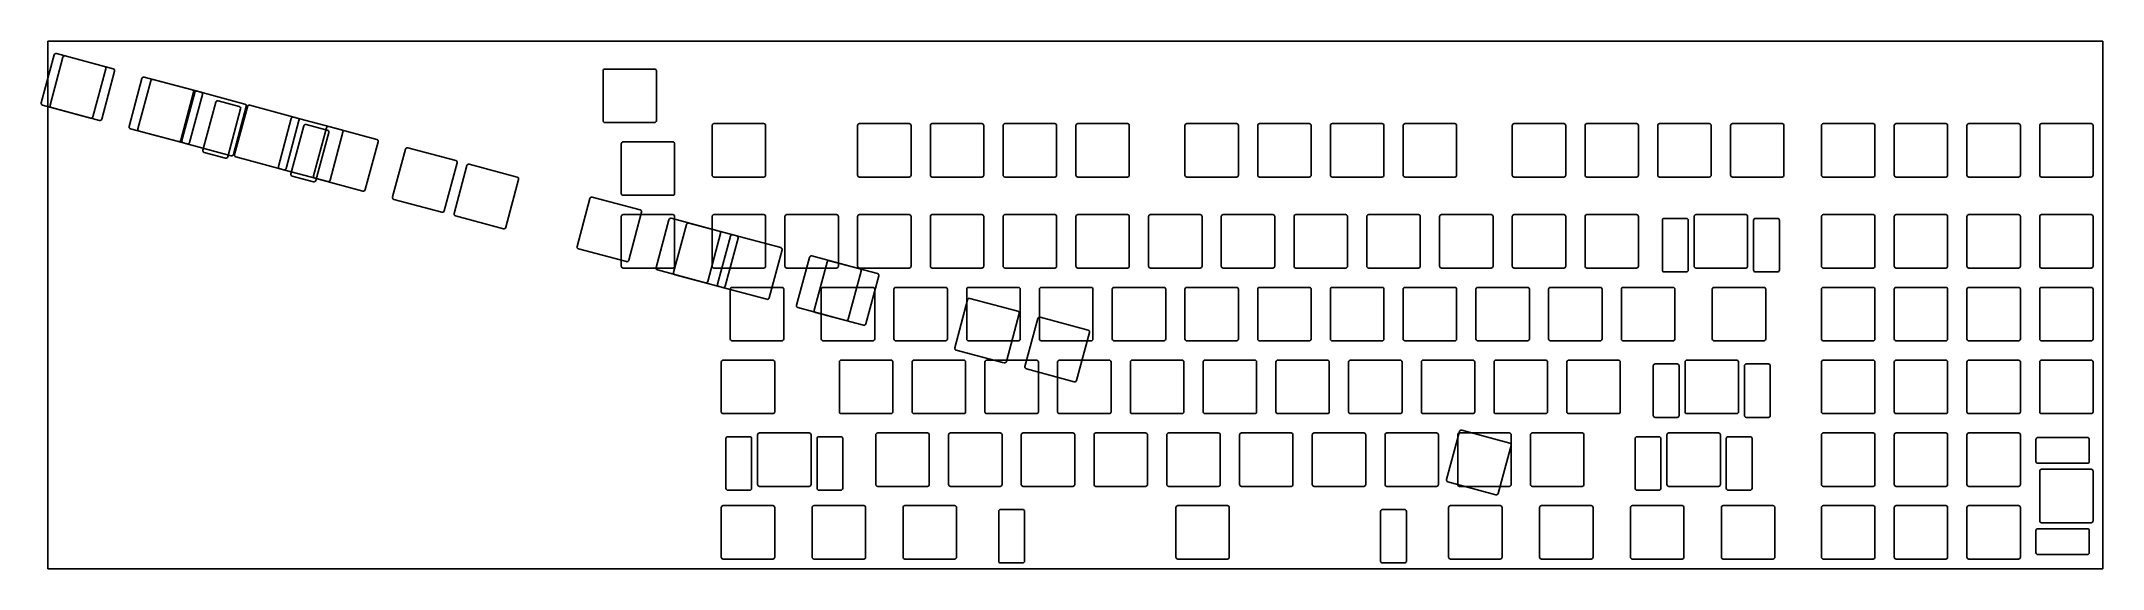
# Model space of a CAD drawing. Header units: millimetres. Extents: x -2 to 538, y -138 to 0.
import ezdxf

# ---------------------------------------------------------------- set-up
doc = ezdxf.new("R2010")
doc.units = ezdxf.units.MM

msp = doc.modelspace()

# ---------------------------------------------------------------- linework, layer by layer
for p, q in [((0, 0), (538.16, 0)), ((0, 0), (0, -138.11)), ((538.16, 0), (538.16, -138.11)), ((1.66, -3.58), (-1.71, -16.13)), ((1.66, -3.58), (-1.71, -16.13)), ((1.66, -3.58), (-1.71, -16.13)), ((1.66, -3.58), (-1.71, -16.13)), ((3.96, -4.19), (0.59, -16.75)), ((3.96, -4.19), (0.59, -16.75)), ((3.96, -4.19), (0.59, -16.75)), ((3.96, -4.19), (0.59, -16.75)), ((2.27, -3.22), (14.83, -6.59)), ((2.27, -3.22), (14.83, -6.59)), ((2.27, -3.22), (14.83, -6.59)), ((2.27, -3.22), (14.83, -6.59)), ((4.57, -3.84), (17.13, -7.2)), ((4.57, -3.84), (17.13, -7.2)), ((4.57, -3.84), (17.13, -7.2)), ((4.57, -3.84), (17.13, -7.2)), ((15.18, -7.2), (11.81, -19.76)), ((15.18, -7.2), (11.81, -19.76)), ((15.18, -7.2), (11.81, -19.76)), ((15.18, -7.2), (11.81, -19.76)), ((17.48, -7.82), (14.11, -20.37)), ((17.48, -7.82), (14.11, -20.37)), ((17.48, -7.82), (14.11, -20.37)), ((17.48, -7.82), (14.11, -20.37)), ((24.66, -9.74), (21.29, -22.3)), ((26.96, -10.35), (23.59, -22.91)), ((25.27, -9.39), (37.83, -12.75)), ((27.57, -10), (40.13, -13.37)), ((145.4, -7.79), (145.4, -20.79)), ((145.9, -7.29), (158.9, -7.29)), ((159.4, -7.79), (159.4, -20.79)), ((38.18, -13.36), (34.82, -25.92)), ((38.46, -13.44), (35.09, -25.99)), ((38.46, -13.44), (35.09, -25.99)), ((38.46, -13.44), (35.09, -25.99)), ((40.48, -13.98), (37.12, -26.54)), ((39.07, -13.08), (51.63, -16.45)), ((39.07, -13.08), (51.63, -16.45)), ((39.07, -13.08), (51.63, -16.45)), ((43.97, -15.95), (40.61, -28.51)), ((44.58, -15.6), (50.14, -17.08)), ((-1.36, -16.74), (11.2, -20.11)), ((-1.36, -16.74), (11.2, -20.11)), ((-1.36, -16.74), (11.2, -20.11)), ((-1.36, -16.74), (11.2, -20.11)), ((0.95, -17.36), (13.5, -20.73)), ((0.95, -17.36), (13.5, -20.73)), ((0.95, -17.36), (13.5, -20.73)), ((0.95, -17.36), (13.5, -20.73)), ((50.49, -17.7), (47.13, -30.25)), ((51.98, -17.06), (48.62, -29.62)), ((51.98, -17.06), (48.62, -29.62)), ((51.98, -17.06), (48.62, -29.62)), ((52.26, -17.13), (48.89, -29.69)), ((52.87, -16.78), (65.43, -20.15)), ((63.76, -20.22), (60.39, -32.77)), ((65.78, -20.76), (62.42, -33.31)), ((64.37, -19.86), (76.93, -23.23)), ((145.9, -21.29), (158.9, -21.29)), ((174.47, -21.57), (187.47, -21.57)), ((212.57, -21.57), (225.57, -21.57)), ((231.62, -21.57), (244.62, -21.57)), ((250.68, -21.57), (263.68, -21.57)), ((269.73, -21.57), (282.73, -21.57)), ((298.3, -21.57), (311.3, -21.57)), ((317.35, -21.57), (330.35, -21.57)), ((336.4, -21.57), (349.4, -21.57)), ((355.45, -21.57), (368.45, -21.57)), ((384.02, -21.57), (397.02, -21.57)), ((403.07, -21.57), (416.07, -21.57)), ((422.12, -21.57), (435.12, -21.57)), ((441.18, -21.57), (454.18, -21.57)), ((464.99, -21.57), (477.99, -21.57)), ((484.04, -21.57), (497.04, -21.57)), ((503.09, -21.57), (516.09, -21.57)), ((522.14, -21.57), (535.14, -21.57)), ((21.65, -22.91), (34.2, -26.27)), ((23.95, -23.52), (36.5, -26.89)), ((35.45, -26.61), (48, -29.97)), ((35.45, -26.61), (48, -29.97)), ((35.45, -26.61), (48, -29.97)), ((67.03, -22.13), (63.67, -34.69)), ((67.64, -21.77), (73.2, -23.26)), ((72.96, -22.68), (69.59, -35.24)), ((73.55, -23.88), (70.19, -36.43)), ((73.57, -22.33), (86.13, -25.69)), ((77.28, -23.84), (73.92, -36.4)), ((86.48, -26.3), (83.12, -38.86)), ((150.16, -26.84), (150.16, -39.84)), ((150.66, -26.34), (163.66, -26.34)), ((164.16, -26.84), (164.16, -39.84)), ((173.97, -22.07), (173.97, -35.08)), ((187.97, -22.07), (187.97, -35.08)), ((212.07, -22.07), (212.07, -35.08)), ((226.07, -22.07), (226.07, -35.08)), ((231.12, -22.07), (231.12, -35.08)), ((245.12, -22.07), (245.12, -35.08)), ((250.18, -22.07), (250.18, -35.08)), ((264.18, -22.07), (264.18, -35.08)), ((269.23, -22.07), (269.23, -35.08)), ((283.23, -22.07), (283.23, -35.08)), ((297.8, -22.07), (297.8, -35.08)), ((311.8, -22.07), (311.8, -35.08)), ((316.85, -22.07), (316.85, -35.08)), ((330.85, -22.07), (330.85, -35.08)), ((335.9, -22.07), (335.9, -35.08)), ((349.9, -22.07), (349.9, -35.08)), ((354.95, -22.07), (354.95, -35.08)), ((368.95, -22.07), (368.95, -35.08)), ((383.52, -22.07), (383.52, -35.08)), ((397.52, -22.07), (397.52, -35.08)), ((402.57, -22.07), (402.57, -35.08)), ((416.57, -22.07), (416.57, -35.08)), ((421.62, -22.07), (421.62, -35.08)), ((435.62, -22.07), (435.62, -35.08)), ((440.68, -22.07), (440.68, -35.08)), ((454.68, -22.07), (454.68, -35.08)), ((464.49, -22.07), (464.49, -35.08)), ((478.49, -22.07), (478.49, -35.08)), ((483.54, -22.07), (483.54, -35.08)), ((497.54, -22.07), (497.54, -35.08)), ((502.59, -22.07), (502.59, -35.08)), ((516.59, -22.07), (516.59, -35.08)), ((521.64, -22.07), (521.64, -35.08)), ((535.64, -22.07), (535.64, -35.08)), ((40.96, -29.12), (46.51, -30.61)), ((49.25, -30.3), (61.8, -33.67)), ((93.66, -28.23), (90.3, -40.78)), ((93.66, -28.23), (90.3, -40.78)), ((93.66, -28.23), (90.3, -40.78)), ((94.27, -27.87), (106.83, -31.24)), ((94.27, -27.87), (106.83, -31.24)), ((94.27, -27.87), (106.83, -31.24)), ((107.18, -31.85), (103.82, -44.41)), ((107.18, -31.85), (103.82, -44.41)), ((107.18, -31.85), (103.82, -44.41)), ((110.37, -32.19), (122.93, -35.55)), ((60.75, -33.39), (73.3, -36.75)), ((64.02, -35.3), (69.58, -36.79)), ((69.95, -35.85), (82.51, -39.22)), ((109.76, -32.54), (106.4, -45.1)), ((123.28, -36.17), (119.92, -48.72)), ((174.47, -35.58), (187.47, -35.58)), ((212.57, -35.58), (225.57, -35.58)), ((231.62, -35.58), (244.62, -35.58)), ((250.68, -35.58), (263.68, -35.58)), ((269.73, -35.58), (282.73, -35.58)), ((298.3, -35.58), (311.3, -35.58)), ((317.35, -35.58), (330.35, -35.58)), ((336.4, -35.58), (349.4, -35.58)), ((355.45, -35.58), (368.45, -35.58)), ((384.02, -35.58), (397.02, -35.58)), ((403.07, -35.58), (416.07, -35.58)), ((422.12, -35.58), (435.12, -35.58)), ((441.18, -35.58), (454.18, -35.58)), ((464.99, -35.58), (477.99, -35.58)), ((484.04, -35.58), (497.04, -35.58)), ((503.09, -35.58), (516.09, -35.58)), ((522.14, -35.58), (535.14, -35.58)), ((90.65, -41.4), (103.21, -44.76)), ((90.65, -41.4), (103.21, -44.76)), ((90.65, -41.4), (103.21, -44.76)), ((141.96, -41.17), (138.6, -53.73)), ((142.58, -40.82), (155.13, -44.18)), ((150.66, -40.34), (163.66, -40.34)), ((106.75, -45.71), (119.31, -49.08)), ((150.16, -45.89), (150.16, -58.89)), ((150.66, -45.39), (163.66, -45.39)), ((155.49, -44.79), (152.12, -57.35)), ((162.66, -46.72), (159.3, -59.27)), ((163.28, -46.36), (175.83, -49.73)), ((167.26, -47.95), (163.9, -60.51)), ((167.26, -47.95), (163.9, -60.51)), ((164.16, -45.89), (164.16, -58.89)), ((167.88, -47.6), (180.43, -50.96)), ((167.88, -47.6), (180.43, -50.96)), ((173.97, -45.89), (173.97, -58.89)), ((174.47, -45.39), (187.47, -45.39)), ((187.97, -45.89), (187.97, -58.89)), ((193.03, -45.89), (193.03, -58.89)), ((193.53, -45.39), (206.53, -45.39)), ((207.03, -45.89), (207.03, -58.89)), ((212.07, -45.89), (212.07, -58.89)), ((212.57, -45.39), (225.57, -45.39)), ((226.07, -45.89), (226.07, -58.89)), ((231.12, -45.89), (231.12, -58.89)), ((231.62, -45.39), (244.62, -45.39)), ((245.12, -45.89), (245.12, -58.89)), ((250.18, -45.89), (250.18, -58.89)), ((250.68, -45.39), (263.68, -45.39)), ((264.18, -45.89), (264.18, -58.89)), ((269.23, -45.89), (269.23, -58.89)), ((269.73, -45.39), (282.73, -45.39)), ((283.23, -45.89), (283.23, -58.89)), ((288.27, -45.89), (288.27, -58.89)), ((288.77, -45.39), (301.77, -45.39)), ((302.27, -45.89), (302.27, -58.89)), ((307.32, -45.89), (307.32, -58.89)), ((307.82, -45.39), (320.82, -45.39)), ((321.32, -45.89), (321.32, -58.89)), ((326.38, -45.89), (326.38, -58.89)), ((326.88, -45.39), (339.88, -45.39)), ((340.38, -45.89), (340.38, -58.89)), ((345.43, -45.89), (345.43, -58.89)), ((345.93, -45.39), (358.93, -45.39)), ((359.43, -45.89), (359.43, -58.89)), ((364.48, -45.89), (364.48, -58.89)), ((364.98, -45.39), (377.98, -45.39)), ((378.48, -45.89), (378.48, -58.89)), ((383.52, -45.89), (383.52, -58.89)), ((384.02, -45.39), (397.02, -45.39)), ((397.52, -45.89), (397.52, -58.89)), ((402.57, -45.89), (402.57, -58.89)), ((403.07, -45.39), (416.07, -45.39)), ((416.57, -45.89), (416.57, -58.89)), ((422.84, -46.89), (422.84, -59.89)), ((423.34, -46.39), (429.09, -46.39)), ((429.59, -46.89), (429.59, -59.89)), ((431.15, -45.89), (431.15, -58.89)), ((431.65, -45.39), (444.65, -45.39)), ((445.15, -45.89), (445.15, -58.89)), ((446.71, -46.89), (446.71, -59.89)), ((447.21, -46.39), (452.96, -46.39)), ((453.46, -46.89), (453.46, -59.89)), ((464.49, -45.89), (464.49, -58.89)), ((464.99, -45.39), (477.99, -45.39)), ((478.49, -45.89), (478.49, -58.89)), ((483.54, -45.89), (483.54, -58.89)), ((484.04, -45.39), (497.04, -45.39)), ((497.54, -45.89), (497.54, -58.89)), ((502.59, -45.89), (502.59, -58.89)), ((503.09, -45.39), (516.09, -45.39)), ((516.59, -45.89), (516.59, -58.89)), ((521.64, -45.89), (521.64, -58.89)), ((522.14, -45.39), (535.14, -45.39)), ((535.64, -45.89), (535.64, -58.89)), ((176.19, -50.34), (172.82, -62.9)), ((178.76, -51.03), (175.4, -63.59)), ((180.79, -51.57), (177.42, -64.13)), ((180.79, -51.57), (177.42, -64.13)), ((179.38, -50.68), (191.93, -54.04)), ((138.95, -54.34), (151.51, -57.7)), ((150.66, -59.39), (163.66, -59.39)), ((174.47, -59.39), (187.47, -59.39)), ((192.29, -54.65), (188.92, -67.21)), ((193.53, -59.39), (206.53, -59.39)), ((199.47, -56.58), (196.1, -69.14)), ((200.08, -56.22), (212.63, -59.59)), ((204.07, -57.81), (200.7, -70.37)), ((204.68, -57.46), (217.24, -60.82)), ((212.57, -59.39), (225.57, -59.39)), ((231.62, -59.39), (244.62, -59.39)), ((250.68, -59.39), (263.68, -59.39)), ((269.73, -59.39), (282.73, -59.39)), ((288.77, -59.39), (301.77, -59.39)), ((307.82, -59.39), (320.82, -59.39)), ((326.88, -59.39), (339.88, -59.39)), ((345.93, -59.39), (358.93, -59.39)), ((364.98, -59.39), (377.98, -59.39)), ((384.02, -59.39), (397.02, -59.39)), ((403.07, -59.39), (416.07, -59.39)), ((431.65, -59.39), (444.65, -59.39)), ((464.99, -59.39), (477.99, -59.39)), ((484.04, -59.39), (497.04, -59.39)), ((503.09, -59.39), (516.09, -59.39)), ((522.14, -59.39), (535.14, -59.39)), ((159.65, -59.89), (172.21, -63.25)), ((164.25, -61.12), (176.81, -64.48)), ((164.25, -61.12), (176.81, -64.48)), ((175.75, -64.2), (188.31, -67.57)), ((179.24, -64.44), (192.24, -64.44)), ((203.05, -64.44), (216.05, -64.44)), ((212.99, -60.2), (209.62, -72.76)), ((217.59, -61.43), (214.22, -73.99)), ((222.1, -64.44), (235.1, -64.44)), ((241.15, -64.44), (254.15, -64.44)), ((260.2, -64.44), (273.2, -64.44)), ((279.25, -64.44), (292.25, -64.44)), ((298.3, -64.44), (311.3, -64.44)), ((317.35, -64.44), (330.35, -64.44)), ((336.4, -64.44), (349.4, -64.44)), ((355.45, -64.44), (368.45, -64.44)), ((374.5, -64.44), (387.5, -64.44)), ((393.55, -64.44), (406.55, -64.44)), ((412.6, -64.44), (425.6, -64.44)), ((423.34, -60.39), (429.09, -60.39)), ((436.41, -64.44), (449.41, -64.44)), ((447.21, -60.39), (452.96, -60.39)), ((464.99, -64.44), (477.99, -64.44)), ((484.04, -64.44), (497.04, -64.44)), ((503.09, -64.44), (516.09, -64.44)), ((522.14, -64.44), (535.14, -64.44)), ((178.74, -64.94), (178.74, -77.94)), ((192.74, -64.94), (192.74, -77.94)), ((196.45, -69.75), (209.01, -73.11)), ((202.55, -64.94), (202.55, -77.94)), ((216.55, -64.94), (216.55, -77.94)), ((221.6, -64.94), (221.6, -77.94)), ((235.6, -64.94), (235.6, -77.94)), ((240.87, -67.67), (237.5, -80.23)), ((240.65, -64.94), (240.65, -77.94)), ((241.48, -67.32), (254.04, -70.68)), ((254.65, -64.94), (254.65, -77.94)), ((259.7, -64.94), (259.7, -77.94)), ((273.7, -64.94), (273.7, -77.94)), ((278.75, -64.94), (278.75, -77.94)), ((292.75, -64.94), (292.75, -77.94)), ((297.8, -64.94), (297.8, -77.94)), ((311.8, -64.94), (311.8, -77.94)), ((316.85, -64.94), (316.85, -77.94)), ((330.85, -64.94), (330.85, -77.94)), ((335.9, -64.94), (335.9, -77.94)), ((349.9, -64.94), (349.9, -77.94)), ((354.95, -64.94), (354.95, -77.94)), ((368.95, -64.94), (368.95, -77.94)), ((374, -64.94), (374, -77.94)), ((388, -64.94), (388, -77.94)), ((393.05, -64.94), (393.05, -77.94)), ((407.05, -64.94), (407.05, -77.94)), ((412.1, -64.94), (412.1, -77.94)), ((426.1, -64.94), (426.1, -77.94)), ((435.91, -64.94), (435.91, -77.94)), ((449.91, -64.94), (449.91, -77.94)), ((464.49, -64.94), (464.49, -77.94)), ((478.49, -64.94), (478.49, -77.94)), ((483.54, -64.94), (483.54, -77.94)), ((497.54, -64.94), (497.54, -77.94)), ((502.59, -64.94), (502.59, -77.94)), ((516.59, -64.94), (516.59, -77.94)), ((521.64, -64.94), (521.64, -77.94)), ((535.64, -64.94), (535.64, -77.94)), ((201.05, -70.98), (213.61, -74.35)), ((254.39, -71.3), (251.03, -83.85)), ((259.27, -72.6), (255.9, -85.16)), ((259.27, -72.6), (255.9, -85.16)), ((259.88, -72.25), (272.44, -75.61)), ((259.88, -72.25), (272.44, -75.61)), ((179.24, -78.44), (192.24, -78.44)), ((203.05, -78.44), (216.05, -78.44)), ((222.1, -78.44), (235.1, -78.44)), ((237.86, -80.84), (250.41, -84.21)), ((241.15, -78.44), (254.15, -78.44)), ((260.2, -78.44), (273.2, -78.44)), ((272.79, -76.23), (269.43, -88.78)), ((272.79, -76.23), (269.43, -88.78)), ((279.25, -78.44), (292.25, -78.44)), ((298.3, -78.44), (311.3, -78.44)), ((317.35, -78.44), (330.35, -78.44)), ((336.4, -78.44), (349.4, -78.44)), ((355.45, -78.44), (368.45, -78.44)), ((374.5, -78.44), (387.5, -78.44)), ((393.55, -78.44), (406.55, -78.44)), ((412.6, -78.44), (425.6, -78.44)), ((436.41, -78.44), (449.41, -78.44)), ((464.99, -78.44), (477.99, -78.44)), ((484.04, -78.44), (497.04, -78.44)), ((503.09, -78.44), (516.09, -78.44)), ((522.14, -78.44), (535.14, -78.44)), ((176.36, -83.99), (176.36, -96.99)), ((176.86, -83.49), (189.86, -83.49)), ((190.36, -83.99), (190.36, -96.99)), ((207.31, -83.99), (207.31, -96.99)), ((207.81, -83.49), (220.81, -83.49)), ((221.31, -83.99), (221.31, -96.99)), ((226.36, -83.99), (226.36, -96.99)), ((226.86, -83.49), (239.86, -83.49)), ((240.36, -83.99), (240.36, -96.99)), ((245.41, -83.99), (245.41, -96.99)), ((245.91, -83.49), (258.91, -83.49)), ((256.26, -85.77), (268.81, -89.14)), ((256.26, -85.77), (268.81, -89.14)), ((259.41, -83.99), (259.41, -96.99)), ((264.46, -83.99), (264.46, -96.99)), ((264.96, -83.49), (277.96, -83.49)), ((278.46, -83.99), (278.46, -96.99)), ((283.51, -83.99), (283.51, -96.99)), ((284.01, -83.49), (297.01, -83.49)), ((297.51, -83.99), (297.51, -96.99)), ((302.56, -83.99), (302.56, -96.99)), ((303.06, -83.49), (316.06, -83.49)), ((316.56, -83.99), (316.56, -96.99)), ((321.61, -83.99), (321.61, -96.99)), ((322.11, -83.49), (335.11, -83.49)), ((335.61, -83.99), (335.61, -96.99)), ((340.66, -83.99), (340.66, -96.99)), ((341.16, -83.49), (354.16, -83.49)), ((354.66, -83.99), (354.66, -96.99)), ((359.71, -83.99), (359.71, -96.99)), ((360.21, -83.49), (373.21, -83.49)), ((373.71, -83.99), (373.71, -96.99)), ((378.76, -83.99), (378.76, -96.99)), ((379.26, -83.49), (392.26, -83.49)), ((392.76, -83.99), (392.76, -96.99)), ((397.81, -83.99), (397.81, -96.99)), ((398.31, -83.49), (411.31, -83.49)), ((411.81, -83.99), (411.81, -96.99)), ((420.46, -84.99), (420.46, -97.99)), ((420.96, -84.49), (426.71, -84.49)), ((427.21, -84.99), (427.21, -97.99)), ((428.77, -83.99), (428.77, -96.99)), ((429.27, -83.49), (442.27, -83.49)), ((442.77, -83.99), (442.77, -96.99)), ((444.33, -84.99), (444.33, -97.99)), ((444.83, -84.49), (450.58, -84.49)), ((451.08, -84.99), (451.08, -97.99)), ((464.49, -83.99), (464.49, -96.99)), ((464.99, -83.49), (477.99, -83.49)), ((478.49, -83.99), (478.49, -96.99)), ((483.54, -83.99), (483.54, -96.99)), ((484.04, -83.49), (497.04, -83.49)), ((497.54, -83.99), (497.54, -96.99)), ((502.59, -83.99), (502.59, -96.99)), ((503.09, -83.49), (516.09, -83.49)), ((516.59, -83.99), (516.59, -96.99)), ((521.64, -83.99), (521.64, -96.99)), ((522.14, -83.49), (535.14, -83.49)), ((535.64, -83.99), (535.64, -96.99)), ((176.86, -97.49), (189.86, -97.49)), ((186.38, -102.54), (199.38, -102.54)), ((207.81, -97.49), (220.81, -97.49)), ((217.34, -102.54), (230.34, -102.54)), ((226.86, -97.49), (239.86, -97.49)), ((236.39, -102.54), (249.39, -102.54)), ((245.91, -97.49), (258.91, -97.49)), ((255.44, -102.54), (268.44, -102.54)), ((264.96, -97.49), (277.96, -97.49)), ((274.49, -102.54), (287.49, -102.54)), ((284.01, -97.49), (297.01, -97.49)), ((293.54, -102.54), (306.54, -102.54)), ((303.06, -97.49), (316.06, -97.49)), ((312.59, -102.54), (325.59, -102.54)), ((322.11, -97.49), (335.11, -97.49)), ((331.64, -102.54), (344.64, -102.54)), ((341.16, -97.49), (354.16, -97.49)), ((350.69, -102.54), (363.69, -102.54)), ((360.21, -97.49), (373.21, -97.49)), ((369.67, -102.19), (366.31, -114.74)), ((369.74, -102.54), (382.74, -102.54)), ((370.29, -101.83), (382.84, -105.2)), ((379.26, -97.49), (392.26, -97.49)), ((388.79, -102.54), (401.79, -102.54)), ((398.31, -97.49), (411.31, -97.49)), ((420.96, -98.49), (426.71, -98.49)), ((424.51, -102.54), (437.51, -102.54)), ((429.27, -97.49), (442.27, -97.49)), ((444.83, -98.49), (450.58, -98.49)), ((464.99, -97.49), (477.99, -97.49)), ((464.99, -102.54), (477.99, -102.54)), ((484.04, -97.49), (497.04, -97.49)), ((484.04, -102.54), (497.04, -102.54)), ((503.09, -97.49), (516.09, -97.49)), ((503.09, -102.54), (516.09, -102.54)), ((522.14, -97.49), (535.14, -97.49)), ((177.57, -104.04), (177.57, -117.04)), ((178.07, -103.54), (183.82, -103.54)), ((184.32, -104.04), (184.32, -117.04)), ((185.88, -103.04), (185.88, -116.04)), ((199.88, -103.04), (199.88, -116.04)), ((201.44, -104.04), (201.44, -117.04)), ((201.94, -103.54), (207.69, -103.54)), ((208.19, -104.04), (208.19, -117.04)), ((216.84, -103.04), (216.84, -116.04)), ((230.84, -103.04), (230.84, -116.04)), ((235.89, -103.04), (235.89, -116.04)), ((249.89, -103.04), (249.89, -116.04)), ((254.94, -103.04), (254.94, -116.04)), ((268.94, -103.04), (268.94, -116.04)), ((273.99, -103.04), (273.99, -116.04)), ((287.99, -103.04), (287.99, -116.04)), ((293.04, -103.04), (293.04, -116.04)), ((307.04, -103.04), (307.04, -116.04)), ((312.09, -103.04), (312.09, -116.04)), ((326.09, -103.04), (326.09, -116.04)), ((331.14, -103.04), (331.14, -116.04)), ((345.14, -103.04), (345.14, -116.04)), ((350.19, -103.04), (350.19, -116.04)), ((364.19, -103.04), (364.19, -116.04)), ((369.24, -103.04), (369.24, -116.04)), ((383.2, -105.81), (379.83, -118.37)), ((383.24, -103.04), (383.24, -116.04)), ((388.29, -103.04), (388.29, -116.04)), ((402.29, -103.04), (402.29, -116.04)), ((415.69, -104.04), (415.69, -117.04)), ((416.19, -103.54), (421.94, -103.54)), ((422.44, -104.04), (422.44, -117.04)), ((424.01, -103.04), (424.01, -116.04)), ((438.01, -103.04), (438.01, -116.04)), ((439.57, -104.04), (439.57, -117.04)), ((440.07, -103.54), (445.82, -103.54)), ((446.32, -104.04), (446.32, -117.04)), ((464.49, -103.04), (464.49, -116.04)), ((478.49, -103.04), (478.49, -116.04)), ((483.54, -103.04), (483.54, -116.04)), ((497.54, -103.04), (497.54, -116.04)), ((502.59, -103.04), (502.59, -116.04)), ((516.59, -103.04), (516.59, -116.04)), ((520.64, -104.25), (520.64, -110)), ((534.14, -103.75), (521.14, -103.75)), ((534.64, -104.25), (534.64, -110)), ((534.14, -110.5), (521.14, -110.5)), ((521.64, -112.56), (521.64, -125.56)), ((535.14, -112.06), (522.14, -112.06)), ((535.64, -112.56), (535.64, -125.56)), ((178.07, -117.54), (183.82, -117.54)), ((186.38, -116.54), (199.38, -116.54)), ((201.94, -117.54), (207.69, -117.54)), ((217.34, -116.54), (230.34, -116.54)), ((236.39, -116.54), (249.39, -116.54)), ((255.44, -116.54), (268.44, -116.54)), ((274.49, -116.54), (287.49, -116.54)), ((293.54, -116.54), (306.54, -116.54)), ((312.59, -116.54), (325.59, -116.54)), ((331.64, -116.54), (344.64, -116.54)), ((350.69, -116.54), (363.69, -116.54)), ((366.66, -115.35), (379.22, -118.72)), ((369.74, -116.54), (382.74, -116.54)), ((388.79, -116.54), (401.79, -116.54)), ((416.19, -117.54), (421.94, -117.54)), ((424.51, -116.54), (437.51, -116.54)), ((440.07, -117.54), (445.82, -117.54)), ((464.99, -116.54), (477.99, -116.54)), ((484.04, -116.54), (497.04, -116.54)), ((503.09, -116.54), (516.09, -116.54)), ((176.36, -122.09), (176.36, -135.09)), ((176.86, -121.59), (189.86, -121.59)), ((190.36, -122.09), (190.36, -135.09)), ((200.17, -122.09), (200.17, -135.09)), ((200.67, -121.59), (213.67, -121.59)), ((214.17, -122.09), (214.17, -135.09)), ((223.98, -122.09), (223.98, -135.09)), ((224.48, -121.59), (237.48, -121.59)), ((237.98, -122.09), (237.98, -135.09)), ((249.04, -123.09), (249.04, -136.09)), ((249.54, -122.59), (255.29, -122.59)), ((255.79, -123.09), (255.79, -136.09)), ((295.42, -122.09), (295.42, -135.09)), ((295.92, -121.59), (308.92, -121.59)), ((309.42, -122.09), (309.42, -135.09)), ((349.04, -123.09), (349.04, -136.09)), ((349.54, -122.59), (355.29, -122.59)), ((355.79, -123.09), (355.79, -136.09)), ((366.86, -122.09), (366.86, -135.09)), ((367.36, -121.59), (380.36, -121.59)), ((380.86, -122.09), (380.86, -135.09)), ((390.67, -122.09), (390.67, -135.09)), ((391.17, -121.59), (404.17, -121.59)), ((404.67, -122.09), (404.67, -135.09)), ((414.48, -122.09), (414.48, -135.09)), ((414.98, -121.59), (427.98, -121.59)), ((428.48, -122.09), (428.48, -135.09)), ((438.29, -122.09), (438.29, -135.09)), ((438.79, -121.59), (451.79, -121.59)), ((452.29, -122.09), (452.29, -135.09)), ((464.49, -122.09), (464.49, -135.09)), ((464.99, -121.59), (477.99, -121.59)), ((478.49, -122.09), (478.49, -135.09)), ((483.54, -122.09), (483.54, -135.09)), ((484.04, -121.59), (497.04, -121.59)), ((497.54, -122.09), (497.54, -135.09)), ((502.59, -122.09), (502.59, -135.09)), ((503.09, -121.59), (516.09, -121.59)), ((516.59, -122.09), (516.59, -135.09)), ((520.64, -128.13), (520.64, -133.88)), ((534.14, -127.63), (521.14, -127.63)), ((535.14, -126.06), (522.14, -126.06)), ((534.64, -128.13), (534.64, -133.88)), ((534.14, -134.38), (521.14, -134.38)), ((0, -138.11), (538.16, -138.11)), ((176.86, -135.59), (189.86, -135.59)), ((200.67, -135.59), (213.67, -135.59)), ((224.48, -135.59), (237.48, -135.59)), ((249.54, -136.59), (255.29, -136.59)), ((295.92, -135.59), (308.92, -135.59)), ((349.54, -136.59), (355.29, -136.59)), ((367.36, -135.59), (380.36, -135.59)), ((391.17, -135.59), (404.17, -135.59)), ((414.98, -135.59), (427.98, -135.59)), ((438.79, -135.59), (451.79, -135.59)), ((464.99, -135.59), (477.99, -135.59)), ((484.04, -135.59), (497.04, -135.59)), ((503.09, -135.59), (516.09, -135.59))]:
    msp.add_line(p, q)
for centre, start, end in [((2.14, -3.7), 75, 165), ((2.14, -3.7), 75, 165), ((2.14, -3.7), 75, 165), ((2.14, -3.7), 75, 165), ((4.44, -4.32), 75, 165), ((4.44, -4.32), 75, 165), ((4.44, -4.32), 75, 165), ((4.44, -4.32), 75, 165), ((14.7, -7.07), -15, 75), ((14.7, -7.07), -15, 75), ((14.7, -7.07), -15, 75), ((14.7, -7.07), -15, 75), ((17, -7.69), -15, 75), ((17, -7.69), -15, 75), ((17, -7.69), -15, 75), ((17, -7.69), -15, 75), ((25.14, -9.87), 75, 165), ((27.44, -10.48), 75, 165), ((145.9, -7.79), 90, 180), ((158.9, -7.79), 0, 90), ((-1.23, -16.26), 165, 255), ((-1.23, -16.26), 165, 255), ((-1.23, -16.26), 165, 255), ((-1.23, -16.26), 165, 255), ((37.7, -13.23), -15, 75), ((38.94, -13.57), 75, 165), ((38.94, -13.57), 75, 165), ((38.94, -13.57), 75, 165), ((40, -13.85), -15, 75), ((44.45, -16.08), 75, 165), ((1.07, -16.88), 165, 255), ((1.07, -16.88), 165, 255), ((1.07, -16.88), 165, 255), ((1.07, -16.88), 165, 255), ((11.33, -19.63), 255, 345), ((11.33, -19.63), 255, 345), ((11.33, -19.63), 255, 345), ((11.33, -19.63), 255, 345), ((13.63, -20.24), 255, 345), ((13.63, -20.24), 255, 345), ((13.63, -20.24), 255, 345), ((13.63, -20.24), 255, 345), ((50.01, -17.57), -15, 75), ((51.5, -16.93), -15, 75), ((51.5, -16.93), -15, 75), ((51.5, -16.93), -15, 75), ((52.74, -17.26), 75, 165), ((64.24, -20.35), 75, 165), ((65.3, -20.63), -15, 75), ((145.9, -20.79), 180, 270), ((158.9, -20.79), 270, 360), ((174.47, -22.07), 90, 180), ((187.47, -22.07), 0, 90), ((212.57, -22.07), 90, 180), ((225.57, -22.07), 0, 90), ((231.62, -22.07), 90, 180), ((244.62, -22.07), 0, 90), ((250.68, -22.07), 90, 180), ((263.68, -22.07), 0, 90), ((269.73, -22.07), 90, 180), ((282.73, -22.07), 0, 90), ((298.3, -22.07), 90, 180), ((311.3, -22.07), 0, 90), ((317.35, -22.07), 90, 180), ((330.35, -22.07), 0, 90), ((336.4, -22.07), 90, 180), ((349.4, -22.07), 0, 90), ((355.45, -22.07), 90, 180), ((368.45, -22.07), 0, 90), ((384.02, -22.07), 90, 180), ((397.02, -22.07), 0, 90), ((403.07, -22.07), 90, 180), ((416.07, -22.07), 0, 90), ((422.12, -22.07), 90, 180), ((435.12, -22.07), 0, 90), ((441.18, -22.07), 90, 180), ((454.18, -22.07), 0, 90), ((464.99, -22.07), 90, 180), ((477.99, -22.07), 0, 90), ((484.04, -22.07), 90, 180), ((497.04, -22.07), 0, 90), ((503.09, -22.07), 90, 180), ((516.09, -22.07), 0, 90), ((522.14, -22.07), 90, 180), ((535.14, -22.07), 0, 90), ((21.78, -22.43), 165, 255), ((24.08, -23.04), 165, 255), ((34.33, -25.79), 255, 345), ((35.58, -26.12), 165, 255), ((35.58, -26.12), 165, 255), ((35.58, -26.12), 165, 255), ((36.63, -26.41), 255, 345), ((67.52, -22.26), 75, 165), ((73.44, -22.81), 75, 165), ((73.07, -23.75), -15, 75), ((76.8, -23.71), -15, 75), ((86, -26.18), -15, 75), ((150.66, -26.84), 90, 180), ((163.66, -26.84), 0, 90), ((41.09, -28.64), 165, 255), ((46.64, -30.12), 255, 345), ((48.13, -29.49), 255, 345), ((48.13, -29.49), 255, 345), ((48.13, -29.49), 255, 345), ((49.38, -29.82), 165, 255), ((94.14, -28.36), 75, 165), ((94.14, -28.36), 75, 165), ((94.14, -28.36), 75, 165), ((106.7, -31.72), -15, 75), ((106.7, -31.72), -15, 75), ((106.7, -31.72), -15, 75), ((110.24, -32.67), 75, 165), ((60.88, -32.9), 165, 255), ((61.93, -33.19), 255, 345), ((64.15, -34.81), 165, 255), ((70.08, -35.37), 165, 255), ((69.7, -36.3), 255, 345), ((73.43, -36.27), 255, 345), ((122.8, -36.04), -15, 75), ((174.47, -35.08), 180, 270), ((187.47, -35.08), 270, 360), ((212.57, -35.08), 180, 270), ((225.57, -35.08), 270, 360), ((231.62, -35.08), 180, 270), ((244.62, -35.08), 270, 360), ((250.68, -35.08), 180, 270), ((263.68, -35.08), 270, 360), ((269.73, -35.08), 180, 270), ((282.73, -35.08), 270, 360), ((298.3, -35.08), 180, 270), ((311.3, -35.08), 270, 360), ((317.35, -35.08), 180, 270), ((330.35, -35.08), 270, 360), ((336.4, -35.08), 180, 270), ((349.4, -35.08), 270, 360), ((355.45, -35.08), 180, 270), ((368.45, -35.08), 270, 360), ((384.02, -35.08), 180, 270), ((397.02, -35.08), 270, 360), ((403.07, -35.08), 180, 270), ((416.07, -35.08), 270, 360), ((422.12, -35.08), 180, 270), ((435.12, -35.08), 270, 360), ((441.18, -35.08), 180, 270), ((454.18, -35.08), 270, 360), ((464.99, -35.08), 180, 270), ((477.99, -35.08), 270, 360), ((484.04, -35.08), 180, 270), ((497.04, -35.08), 270, 360), ((503.09, -35.08), 180, 270), ((516.09, -35.08), 270, 360), ((522.14, -35.08), 180, 270), ((535.14, -35.08), 270, 360), ((82.63, -38.73), 255, 345), ((90.78, -40.91), 165, 255), ((90.78, -40.91), 165, 255), ((90.78, -40.91), 165, 255), ((142.45, -41.3), 75, 165), ((150.66, -39.84), 180, 270), ((163.66, -39.84), 270, 360), ((103.34, -44.28), 255, 345), ((103.34, -44.28), 255, 345), ((103.34, -44.28), 255, 345), ((106.88, -45.23), 165, 255), ((150.66, -45.89), 90, 180), ((155, -44.66), -15, 75), ((163.15, -46.85), 75, 165), ((163.66, -45.89), 0, 90), ((167.75, -48.08), 75, 165), ((167.75, -48.08), 75, 165), ((174.47, -45.89), 90, 180), ((187.47, -45.89), 0, 90), ((193.53, -45.89), 90, 180), ((206.53, -45.89), 0, 90), ((212.57, -45.89), 90, 180), ((225.57, -45.89), 0, 90), ((231.62, -45.89), 90, 180), ((244.62, -45.89), 0, 90), ((250.68, -45.89), 90, 180), ((263.68, -45.89), 0, 90), ((269.73, -45.89), 90, 180), ((282.73, -45.89), 0, 90), ((288.77, -45.89), 90, 180), ((301.77, -45.89), 0, 90), ((307.82, -45.89), 90, 180), ((320.82, -45.89), 0, 90), ((326.88, -45.89), 90, 180), ((339.88, -45.89), 0, 90), ((345.93, -45.89), 90, 180), ((358.93, -45.89), 0, 90), ((364.98, -45.89), 90, 180), ((377.98, -45.89), 0, 90), ((384.02, -45.89), 90, 180), ((397.02, -45.89), 0, 90), ((403.07, -45.89), 90, 180), ((416.07, -45.89), 0, 90), ((423.34, -46.89), 90, 180), ((429.09, -46.89), 0, 90), ((431.65, -45.89), 90, 180), ((444.65, -45.89), 0, 90), ((447.21, -46.89), 90, 180), ((452.96, -46.89), 0, 90), ((464.99, -45.89), 90, 180), ((477.99, -45.89), 0, 90), ((484.04, -45.89), 90, 180), ((497.04, -45.89), 0, 90), ((503.09, -45.89), 90, 180), ((516.09, -45.89), 0, 90), ((522.14, -45.89), 90, 180), ((535.14, -45.89), 0, 90), ((119.44, -48.59), 255, 345), ((139.08, -53.86), 165, 255), ((175.7, -50.21), -15, 75), ((179.25, -51.16), 75, 165), ((180.3, -51.44), -15, 75), ((180.3, -51.44), -15, 75), ((150.66, -58.89), 180, 270), ((151.64, -57.22), 255, 345), ((159.78, -59.4), 165, 255), ((163.66, -58.89), 270, 360), ((174.47, -58.89), 180, 270), ((187.47, -58.89), 270, 360), ((191.8, -54.53), -15, 75), ((193.53, -58.89), 180, 270), ((199.95, -56.71), 75, 165), ((204.55, -57.94), 75, 165), ((206.53, -58.89), 270, 360), ((212.57, -58.89), 180, 270), ((225.57, -58.89), 270, 360), ((231.62, -58.89), 180, 270), ((244.62, -58.89), 270, 360), ((250.68, -58.89), 180, 270), ((263.68, -58.89), 270, 360), ((269.73, -58.89), 180, 270), ((282.73, -58.89), 270, 360), ((288.77, -58.89), 180, 270), ((301.77, -58.89), 270, 360), ((307.82, -58.89), 180, 270), ((320.82, -58.89), 270, 360), ((326.88, -58.89), 180, 270), ((339.88, -58.89), 270, 360), ((345.93, -58.89), 180, 270), ((358.93, -58.89), 270, 360), ((364.98, -58.89), 180, 270), ((377.98, -58.89), 270, 360), ((384.02, -58.89), 180, 270), ((397.02, -58.89), 270, 360), ((403.07, -58.89), 180, 270), ((416.07, -58.89), 270, 360), ((431.65, -58.89), 180, 270), ((444.65, -58.89), 270, 360), ((464.99, -58.89), 180, 270), ((477.99, -58.89), 270, 360), ((484.04, -58.89), 180, 270), ((497.04, -58.89), 270, 360), ((503.09, -58.89), 180, 270), ((516.09, -58.89), 270, 360), ((522.14, -58.89), 180, 270), ((535.14, -58.89), 270, 360), ((164.38, -60.64), 165, 255), ((164.38, -60.64), 165, 255), ((172.34, -62.77), 255, 345), ((175.88, -63.72), 165, 255), ((176.94, -64), 255, 345), ((176.94, -64), 255, 345), ((179.24, -64.94), 90, 180), ((192.24, -64.94), 0, 90), ((203.05, -64.94), 90, 180), ((212.51, -60.07), -15, 75), ((216.05, -64.94), 0, 90), ((217.11, -61.31), -15, 75), ((222.1, -64.94), 90, 180), ((235.1, -64.94), 0, 90), ((241.15, -64.94), 90, 180), ((254.15, -64.94), 0, 90), ((260.2, -64.94), 90, 180), ((273.2, -64.94), 0, 90), ((279.25, -64.94), 90, 180), ((292.25, -64.94), 0, 90), ((298.3, -64.94), 90, 180), ((311.3, -64.94), 0, 90), ((317.35, -64.94), 90, 180), ((330.35, -64.94), 0, 90), ((336.4, -64.94), 90, 180), ((349.4, -64.94), 0, 90), ((355.45, -64.94), 90, 180), ((368.45, -64.94), 0, 90), ((374.5, -64.94), 90, 180), ((387.5, -64.94), 0, 90), ((393.55, -64.94), 90, 180), ((406.55, -64.94), 0, 90), ((412.6, -64.94), 90, 180), ((423.34, -59.89), 180, 270), ((425.6, -64.94), 0, 90), ((429.09, -59.89), 270, 360), ((436.41, -64.94), 90, 180), ((447.21, -59.89), 180, 270), ((449.41, -64.94), 0, 90), ((452.96, -59.89), 270, 360), ((464.99, -64.94), 90, 180), ((477.99, -64.94), 0, 90), ((484.04, -64.94), 90, 180), ((497.04, -64.94), 0, 90), ((503.09, -64.94), 90, 180), ((516.09, -64.94), 0, 90), ((522.14, -64.94), 90, 180), ((535.14, -64.94), 0, 90), ((188.44, -67.08), 255, 345), ((196.58, -69.26), 165, 255), ((241.35, -67.8), 75, 165), ((201.18, -70.5), 165, 255), ((209.14, -72.63), 255, 345), ((213.74, -73.86), 255, 345), ((253.91, -71.17), -15, 75), ((259.75, -72.73), 75, 165), ((259.75, -72.73), 75, 165), ((179.24, -77.94), 180, 270), ((192.24, -77.94), 270, 360), ((203.05, -77.94), 180, 270), ((216.05, -77.94), 270, 360), ((222.1, -77.94), 180, 270), ((235.1, -77.94), 270, 360), ((237.99, -80.36), 165, 255), ((241.15, -77.94), 180, 270), ((254.15, -77.94), 270, 360), ((260.2, -77.94), 180, 270), ((272.31, -76.1), -15, 75), ((272.31, -76.1), -15, 75), ((273.2, -77.94), 270, 360), ((279.25, -77.94), 180, 270), ((292.25, -77.94), 270, 360), ((298.3, -77.94), 180, 270), ((311.3, -77.94), 270, 360), ((317.35, -77.94), 180, 270), ((330.35, -77.94), 270, 360), ((336.4, -77.94), 180, 270), ((349.4, -77.94), 270, 360), ((355.45, -77.94), 180, 270), ((368.45, -77.94), 270, 360), ((374.5, -77.94), 180, 270), ((387.5, -77.94), 270, 360), ((393.55, -77.94), 180, 270), ((406.55, -77.94), 270, 360), ((412.6, -77.94), 180, 270), ((425.6, -77.94), 270, 360), ((436.41, -77.94), 180, 270), ((449.41, -77.94), 270, 360), ((464.99, -77.94), 180, 270), ((477.99, -77.94), 270, 360), ((484.04, -77.94), 180, 270), ((497.04, -77.94), 270, 360), ((503.09, -77.94), 180, 270), ((516.09, -77.94), 270, 360), ((522.14, -77.94), 180, 270), ((535.14, -77.94), 270, 360), ((176.86, -83.99), 90, 180), ((189.86, -83.99), 0, 90), ((207.81, -83.99), 90, 180), ((220.81, -83.99), 0, 90), ((226.86, -83.99), 90, 180), ((239.86, -83.99), 0, 90), ((245.91, -83.99), 90, 180), ((250.54, -83.72), 255, 345), ((256.39, -85.29), 165, 255), ((256.39, -85.29), 165, 255), ((258.91, -83.99), 0, 90), ((264.96, -83.99), 90, 180), ((277.96, -83.99), 0, 90), ((284.01, -83.99), 90, 180), ((297.01, -83.99), 0, 90), ((303.06, -83.99), 90, 180), ((316.06, -83.99), 0, 90), ((322.11, -83.99), 90, 180), ((335.11, -83.99), 0, 90), ((341.16, -83.99), 90, 180), ((354.16, -83.99), 0, 90), ((360.21, -83.99), 90, 180), ((373.21, -83.99), 0, 90), ((379.26, -83.99), 90, 180), ((392.26, -83.99), 0, 90), ((398.31, -83.99), 90, 180), ((411.31, -83.99), 0, 90), ((420.96, -84.99), 90, 180), ((426.71, -84.99), 0, 90), ((429.27, -83.99), 90, 180), ((442.27, -83.99), 0, 90), ((444.83, -84.99), 90, 180), ((450.58, -84.99), 0, 90), ((464.99, -83.99), 90, 180), ((477.99, -83.99), 0, 90), ((484.04, -83.99), 90, 180), ((497.04, -83.99), 0, 90), ((503.09, -83.99), 90, 180), ((516.09, -83.99), 0, 90), ((522.14, -83.99), 90, 180), ((535.14, -83.99), 0, 90), ((268.94, -88.65), 255, 345), ((268.94, -88.65), 255, 345), ((176.86, -96.99), 180, 270), ((189.86, -96.99), 270, 360), ((207.81, -96.99), 180, 270), ((220.81, -96.99), 270, 360), ((226.86, -96.99), 180, 270), ((239.86, -96.99), 270, 360), ((245.91, -96.99), 180, 270), ((258.91, -96.99), 270, 360), ((264.96, -96.99), 180, 270), ((277.96, -96.99), 270, 360), ((284.01, -96.99), 180, 270), ((297.01, -96.99), 270, 360), ((303.06, -96.99), 180, 270), ((316.06, -96.99), 270, 360), ((322.11, -96.99), 180, 270), ((335.11, -96.99), 270, 360), ((341.16, -96.99), 180, 270), ((354.16, -96.99), 270, 360), ((360.21, -96.99), 180, 270), ((373.21, -96.99), 270, 360), ((379.26, -96.99), 180, 270), ((392.26, -96.99), 270, 360), ((398.31, -96.99), 180, 270), ((411.31, -96.99), 270, 360), ((429.27, -96.99), 180, 270), ((442.27, -96.99), 270, 360), ((464.99, -96.99), 180, 270), ((477.99, -96.99), 270, 360), ((484.04, -96.99), 180, 270), ((497.04, -96.99), 270, 360), ((503.09, -96.99), 180, 270), ((516.09, -96.99), 270, 360), ((522.14, -96.99), 180, 270), ((535.14, -96.99), 270, 360), ((186.38, -103.04), 90, 180), ((199.38, -103.04), 0, 90), ((217.34, -103.04), 90, 180), ((230.34, -103.04), 0, 90), ((236.39, -103.04), 90, 180), ((249.39, -103.04), 0, 90), ((255.44, -103.04), 90, 180), ((268.44, -103.04), 0, 90), ((274.49, -103.04), 90, 180), ((287.49, -103.04), 0, 90), ((293.54, -103.04), 90, 180), ((306.54, -103.04), 0, 90), ((312.59, -103.04), 90, 180), ((325.59, -103.04), 0, 90), ((331.64, -103.04), 90, 180), ((344.64, -103.04), 0, 90), ((350.69, -103.04), 90, 180), ((363.69, -103.04), 0, 90), ((369.74, -103.04), 90, 180), ((370.16, -102.31), 75, 165), ((382.74, -103.04), 0, 90), ((388.79, -103.04), 90, 180), ((401.79, -103.04), 0, 90), ((420.96, -97.99), 180, 270), ((424.51, -103.04), 90, 180), ((426.71, -97.99), 270, 360), ((437.51, -103.04), 0, 90), ((444.83, -97.99), 180, 270), ((450.58, -97.99), 270, 360), ((464.99, -103.04), 90, 180), ((477.99, -103.04), 0, 90), ((484.04, -103.04), 90, 180), ((497.04, -103.04), 0, 90), ((503.09, -103.04), 90, 180), ((516.09, -103.04), 0, 90), ((178.07, -104.04), 90, 180), ((183.82, -104.04), 0, 90), ((201.94, -104.04), 90, 180), ((207.69, -104.04), 0, 90), ((382.71, -105.68), -15, 75), ((416.19, -104.04), 90, 180), ((421.94, -104.04), 0, 90), ((440.07, -104.04), 90, 180), ((445.82, -104.04), 0, 90), ((521.14, -104.25), 90, 180), ((534.14, -104.25), 0, 90), ((521.14, -110), 180, 270), ((522.14, -112.56), 90, 180), ((534.14, -110), -90, 0), ((535.14, -112.56), 0, 90), ((178.07, -117.04), 180, 270), ((183.82, -117.04), 270, 360), ((186.38, -116.04), 180, 270), ((199.38, -116.04), 270, 360), ((201.94, -117.04), 180, 270), ((207.69, -117.04), 270, 360), ((217.34, -116.04), 180, 270), ((230.34, -116.04), 270, 360), ((236.39, -116.04), 180, 270), ((249.39, -116.04), 270, 360), ((255.44, -116.04), 180, 270), ((268.44, -116.04), 270, 360), ((274.49, -116.04), 180, 270), ((287.49, -116.04), 270, 360), ((293.54, -116.04), 180, 270), ((306.54, -116.04), 270, 360), ((312.59, -116.04), 180, 270), ((325.59, -116.04), 270, 360), ((331.64, -116.04), 180, 270), ((344.64, -116.04), 270, 360), ((350.69, -116.04), 180, 270), ((363.69, -116.04), 270, 360), ((366.79, -114.87), 165, 255), ((369.74, -116.04), 180, 270), ((379.35, -118.24), 255, 345), ((382.74, -116.04), 270, 360), ((388.79, -116.04), 180, 270), ((401.79, -116.04), 270, 360), ((416.19, -117.04), 180, 270), ((421.94, -117.04), 270, 360), ((424.51, -116.04), 180, 270), ((437.51, -116.04), 270, 360), ((440.07, -117.04), 180, 270), ((445.82, -117.04), 270, 360), ((464.99, -116.04), 180, 270), ((477.99, -116.04), 270, 360), ((484.04, -116.04), 180, 270), ((497.04, -116.04), 270, 360), ((503.09, -116.04), 180, 270), ((516.09, -116.04), 270, 360), ((176.86, -122.09), 90, 180), ((189.86, -122.09), 0, 90), ((200.67, -122.09), 90, 180), ((213.67, -122.09), 0, 90), ((224.48, -122.09), 90, 180), ((237.48, -122.09), 0, 90), ((249.54, -123.09), 90, 180), ((255.29, -123.09), 0, 90), ((295.92, -122.09), 90, 180), ((308.92, -122.09), 0, 90), ((349.54, -123.09), 90, 180), ((355.29, -123.09), 0, 90), ((367.36, -122.09), 90, 180), ((380.36, -122.09), 0, 90), ((391.17, -122.09), 90, 180), ((404.17, -122.09), 0, 90), ((414.98, -122.09), 90, 180), ((427.98, -122.09), 0, 90), ((438.79, -122.09), 90, 180), ((451.79, -122.09), 0, 90), ((464.99, -122.09), 90, 180), ((477.99, -122.09), 0, 90), ((484.04, -122.09), 90, 180), ((497.04, -122.09), 0, 90), ((503.09, -122.09), 90, 180), ((516.09, -122.09), 0, 90), ((521.14, -128.13), 90, 180), ((522.14, -125.56), 180, 270), ((534.14, -128.13), 0, 90), ((535.14, -125.56), -90, 0), ((521.14, -133.88), 180, 270), ((534.14, -133.88), -90, 0), ((176.86, -135.09), 180, 270), ((189.86, -135.09), 270, 360), ((200.67, -135.09), 180, 270), ((213.67, -135.09), 270, 360), ((224.48, -135.09), 180, 270), ((237.48, -135.09), 270, 360), ((249.54, -136.09), 180, 270), ((255.29, -136.09), 270, 360), ((295.92, -135.09), 180, 270), ((308.92, -135.09), 270, 360), ((349.54, -136.09), 180, 270), ((355.29, -136.09), 270, 360), ((367.36, -135.09), 180, 270), ((380.36, -135.09), 270, 360), ((391.17, -135.09), 180, 270), ((404.17, -135.09), 270, 360), ((414.98, -135.09), 180, 270), ((427.98, -135.09), 270, 360), ((438.79, -135.09), 180, 270), ((451.79, -135.09), 270, 360), ((464.99, -135.09), 180, 270), ((477.99, -135.09), 270, 360), ((484.04, -135.09), 180, 270), ((497.04, -135.09), 270, 360), ((503.09, -135.09), 180, 270), ((516.09, -135.09), 270, 360)]:
    msp.add_arc(centre, 0.5, start, end)

doc.saveas('drawing.dxf')
